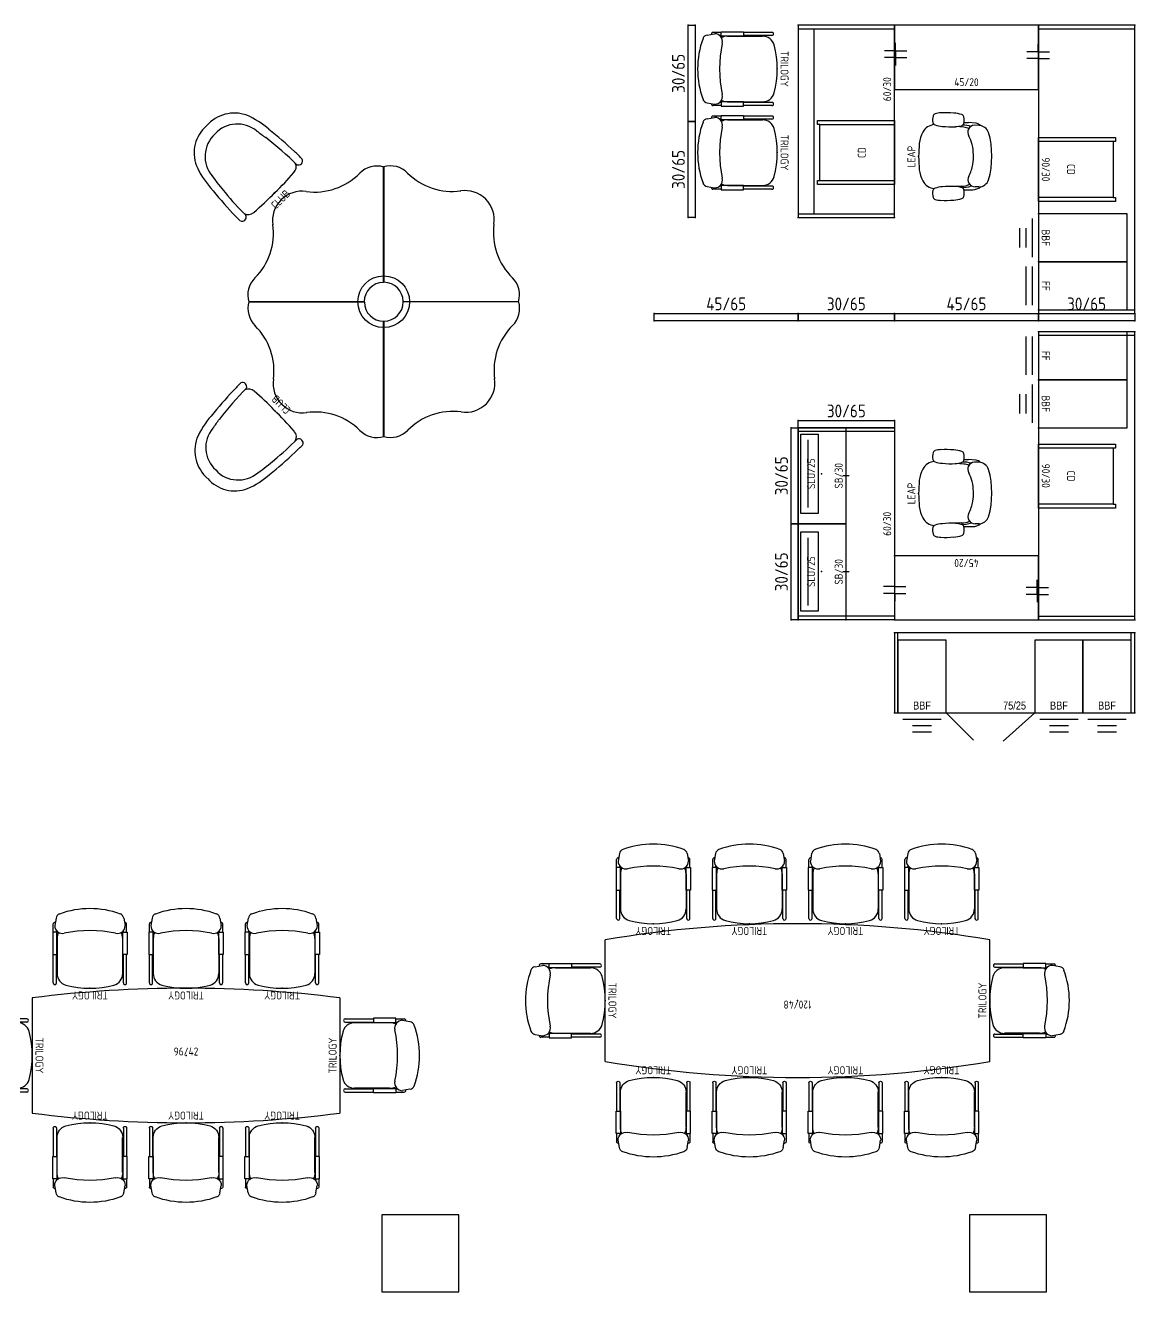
# Model space of a CAD drawing. Extents: x 13 to 2552, y -79 to 935.
# Drawn here: x 2205.9 to 2552.1, y 13.2 to 408.8 of the extents above; entities that cross this region are included whole.
import ezdxf
from ezdxf.enums import TextEntityAlignment as Align

# ---------------------------------------------------------------- set-up
doc = ezdxf.new("R2010")
doc.units = 0
doc.header["$LTSCALE"] = 0.375
doc.header["$MEASUREMENT"] = 0
doc.layers.get('0').update_dxf_attribs({"lineweight": 0})
for name, color, linetype in [('A-FURN', 1, 'Continuous'), ('A-FURN-P-FREE', 1, 'Continuous'), ('A-FURN-P-FREE-T', 7, 'Continuous'), ('A-FURN-P-LGHT', 1, 'Continuous'), ('A-FURN-P-LGHT-T', 7, 'Continuous'), ('A-FURN-P-PEDS', 1, 'Continuous'), ('A-FURN-P-PEDS-T', 7, 'Continuous'), ('A-FURN-P-PNLS-65', 3, 'Continuous'), ('A-FURN-P-PNLS-65-T', 3, 'Continuous'), ('A-FURN-P-SEAT', 1, 'Continuous'), ('A-FURN-P-SEAT-T', 7, 'Continuous'), ('A-FURN-P-STOR', 1, 'Continuous'), ('A-FURN-P-STOR-T', 7, 'Continuous'), ('A-FURN-P-TABL', 1, 'Continuous'), ('A-FURN-P-WKSF', 1, 'Continuous'), ('A-FURN-P-WKSF-BRK', 1, 'Continuous'), ('A-FURN-P-WKSF-BRK-T', 7, 'Continuous'), ('A-FURN-P-WKSF-T', 7, 'Continuous')]:
    doc.layers.add(name, color=color, linetype=linetype)
doc.styles.add('Notes', font='architxt.shx')
doc.styles.get("Standard").update_dxf_attribs({"font": 'ARIALN.TTF'})

# ---------------------------------------------------------------- blocks, each defined once
blk = doc.blocks.new('P_9283A')
at = {"layer": 'A-FURN-P-FREE'}
for p, q in [((0, 0), (0, -30)), ((90, 0), (0, 0)), ((1.125, -30), (1.125, 0)), ((88.875, -30), (88.875, 0)), ((90, -30), (90, 0)), ((0, -30), (90, -30))]:
    blk.add_line(p, q, dxfattribs=at)
for p in [(0, 0), (90, 0), (0, -30), (90, -30)]:
    blk.add_point(p, dxfattribs=at)
at = {"layer": 'A-FURN-P-FREE-T', "style": 'Notes', "flags": 1}
for tag in ['CAPPN', 'CAPMG', 'CAPMC', 'CAPQT', 'CAPDH', 'CAPGC']:
    blk.add_attdef(tag, (0, 0), '', height=0.001, dxfattribs=at)
at = {"layer": 'A-FURN-P-FREE-T', "style": 'Notes'}
blk.add_attdef('CAPTG', text='', height=2.5, dxfattribs=at).set_placement((45, -29), align=Align.CENTER)
blk = doc.blocks.new('P_99004BEWP')
at = {"layer": 'A-FURN-P-WKSF'}
for p, q in [((45, 0), (0, 0)), ((0, 0), (0, -20)), ((45, -20), (45, 0)), ((0, -20), (45, -20))]:
    blk.add_line(p, q, dxfattribs=at)
for p in [(0, 0), (45, 0), (0, -20), (45, -20)]:
    blk.add_point(p, dxfattribs=at)
at = {"layer": 'A-FURN-P-WKSF-T', "style": 'Notes', "flags": 1}
for tag in ['CAPPN', 'CAPMG', 'CAPMC', 'CAPQT', 'CAPDH', 'CAPGC']:
    blk.add_attdef(tag, (0, 0), '', height=0.001, dxfattribs=at)
at = {"layer": 'A-FURN-P-WKSF-T', "style": 'Notes'}
blk.add_attdef('CAPTG', text='', height=2.5, dxfattribs=at).set_placement((22.5, -19), align=Align.CENTER)
blk = doc.blocks.new('P_99365')
at = {"layer": 'A-FURN-P-WKSF-BRK'}
for p, q in [((0, 0), (-3.5, 0)), ((0, 0), (0, 2.4375)), ((0, 0), (0, -4.5625)), ((0, 0), (3.5, 0)), ((0, -2.125), (-3.5, -2.125)), ((0, -2.125), (3.5, -2.125))]:
    blk.add_line(p, q, dxfattribs=at)
blk.add_point((0, 0), dxfattribs=at)
at = {"layer": 'A-FURN-P-WKSF-BRK-T', "style": 'Notes', "flags": 1}
for tag, p in [('CAPPN', (0, 0)), ('CAPMG', (0, 0)), ('CAPMC', (0, 0)), ('CAPQT', (0, 0)), ('CAPDH', (0, 0)), ('CAPGC', (0, 0)), ('CAPTG', (8, -1.25))]:
    blk.add_attdef(tag, p, '', height=0.001, dxfattribs=at)
blk = doc.blocks.new('P_9U947')
at = {"layer": 'A-FURN-P-PEDS'}
for p, q in [((0, 27.625), (0, 0)), ((15, 27.625), (0, 27.625)), ((15, 0), (15, 27.625)), ((0, 0), (15, 0)), ((1.5, -2), (13.5, -2)), ((1.5, -4), (13.5, -4))]:
    blk.add_line(p, q, dxfattribs=at)
for p in [(0, 0), (15, 0)]:
    blk.add_point(p, dxfattribs=at)
at = {"layer": 'A-FURN-P-PEDS-T', "style": 'Notes', "flags": 1}
for tag in ['CAPPN', 'CAPMG', 'CAPMC', 'CAPQT', 'CAPDH', 'CAPGC']:
    blk.add_attdef(tag, (0, 0), '', height=0.001, dxfattribs=at)
at = {"layer": 'A-FURN-P-PEDS-T', "style": 'Notes'}
blk.add_attdef('CAPTG', text='', height=2.5, dxfattribs=at).set_placement((7.5, 1), align=Align.CENTER)
blk = doc.blocks.new('P_9U948')
at = {"layer": 'A-FURN-P-PEDS'}
for p, q in [((0, 27.625), (0, 0)), ((15, 27.625), (0, 27.625)), ((15, 0), (15, 27.625)), ((0, 0), (15, 0)), ((1.5, -2), (13.5, -2)), ((4.5, -4), (10.5, -4)), ((4.5, -6), (10.5, -6))]:
    blk.add_line(p, q, dxfattribs=at)
for p in [(0, 0), (15, 0)]:
    blk.add_point(p, dxfattribs=at)
at = {"layer": 'A-FURN-P-PEDS-T', "style": 'Notes', "flags": 1}
for tag in ['CAPPN', 'CAPMG', 'CAPMC', 'CAPQT', 'CAPDH', 'CAPGC']:
    blk.add_attdef(tag, (0, 0), '', height=0.001, dxfattribs=at)
at = {"layer": 'A-FURN-P-PEDS-T', "style": 'Notes'}
blk.add_attdef('CAPTG', text='', height=2.5, dxfattribs=at).set_placement((7.5, 1), align=Align.CENTER)
blk = doc.blocks.new('P_99409')
at = {"layer": 'A-FURN-P-PEDS'}
for p, q in [((-10, 24), (-8.75, 24)), ((-10, 0), (-10, 24)), ((-8.75, 24), (-8.75, 23.25)), ((8.75, 24), (10, 24)), ((8.75, 23.25), (8.75, 24)), ((10, 24), (10, 0)), ((-8.75, 23.25), (8.75, 23.25)), ((-8.75, 23.25), (-8.75, 0)), ((8.75, 23.25), (8.75, 0)), ((10, 0), (-10, 0))]:
    blk.add_line(p, q, dxfattribs=at)
blk.add_point((0, 0), dxfattribs=at)
at = {"layer": 'A-FURN-P-PEDS-T', "style": 'Notes'}
blk.add_attdef('CAPTG', text='', height=2.5, dxfattribs=at).set_placement((0, 1), align=Align.CENTER)
at = {"layer": 'A-FURN-P-PEDS-T', "style": 'Notes', "flags": 1}
for tag in ['CAPPN', 'CAPMG', 'CAPMC', 'CAPQT', 'CAPDH', 'CAPGC']:
    blk.add_attdef(tag, (0, 0), '', height=0.001, dxfattribs=at)
blk = doc.blocks.new('P_9BBL3015')
at = {"layer": 'A-FURN-P-STOR'}
for p, q in [((0, 0), (30, 0)), ((0, -14.875), (0, 0)), ((30, 0), (30, -14.875)), ((30, -14.875), (0, -14.875)), ((15, -15.875), (15, -13.875))]:
    blk.add_line(p, q, dxfattribs=at)
for p in [(0, 0), (30, 0), (0, -14.875), (30, -14.875)]:
    blk.add_point(p, dxfattribs=at)
at = {"layer": 'A-FURN-P-STOR-T', "style": 'Notes', "flags": 1}
for tag in ['CAPPN', 'CAPMG', 'CAPMC', 'CAPQT', 'CAPDH', 'CAPGC']:
    blk.add_attdef(tag, (0, 0), '', height=0.001, dxfattribs=at)
at = {"layer": 'A-FURN-P-STOR-T', "style": 'Notes'}
blk.add_attdef('CAPTG', text='', height=2.5, dxfattribs=at).set_placement((15, -13.875), align=Align.CENTER)
blk = doc.blocks.new('P_LSB24KD')
at = {"layer": 'A-FURN-P-LGHT'}
for p, q in [((-12.375, 6.5), (12.375, 6.5)), ((-12.375, 1), (-12.375, 6.5)), ((-10.5625, 4.125), (10.5625, 4.125)), ((12.375, 6.5), (12.375, 1)), ((12.375, 1), (-12.375, 1))]:
    blk.add_line(p, q, dxfattribs=at)
blk.add_point((0, 0), dxfattribs=at)
at = {"layer": 'A-FURN-P-LGHT-T', "style": 'Notes'}
blk.add_attdef('CAPTG', text='', height=2.5, dxfattribs=at).set_placement((0, 2), align=Align.CENTER)
at = {"layer": 'A-FURN-P-LGHT-T', "style": 'Notes', "flags": 1}
for tag in ['CAPPN', 'CAPMG', 'CAPMC', 'CAPQT', 'CAPDH', 'CAPGC']:
    blk.add_attdef(tag, (0, 0), '', height=0.001, dxfattribs=at)
blk = doc.blocks.new('P_462LEAP9L')
at = {"layer": 'A-FURN-P-SEAT'}
for p, q in [((-9.21875, -13.4375), (-9.3125, -10.46875)), ((9.15625, -14.0625), (9.34375, -11.46875)), ((-10.34375, -14.09375), (-10.34375, -16.90625)), ((10.40625, -17.90625), (10.59375, -15.53125)), ((10.59375, -14.15625), (10.59375, -15.53125)), ((-9.5, -18.875), (-9.5, -17.59375)), ((9.75, -18.875), (9.78125, -17.40625))]:
    blk.add_line(p, q, dxfattribs=at)
for centre, radius, start, end in [((-5.40625, -5.3125), 4.60309, 118.7516633, 175.0895908), ((-3.25, -9.21875), 9.05777, 95.4173329, 118.7517589), ((0, -43.46875), 43.46307, 84.5825082, 95.4175583), ((3.25, -9.21875), 9.05777, 61.2482392, 84.5826721), ((5.40625, -5.3125), 4.60309, 4.9104113, 61.2483349), ((12.28125, -8.46875), 25.98489, 176.5712091, 185.4703308), ((-6.15625, -7.34375), 7.54303, 163.3426763, 176.5713183), ((-12.40625, -5.46875), 1, 110.3692454, 163.3426763), ((-11.5, -7.9375), 3.60212, 75.3858087, 110.3701811), ((-10.84375, -5.40625), 1, 16.2003396, 75.3858087), ((-22.1875, -8.6875), 12.82375, 5.8346362, 16.2003396), ((-37.0625, -10.21875), 27.76665, 357.4560651, 5.8346084), ((37.0625, -10.21875), 27.76665, 174.1653979, 182.5439499), ((22.1875, -8.6875), 12.82375, 163.7996569, 174.1653706), ((10.84375, -5.40625), 1, 104.6141963, 163.7996569), ((11.5, -7.9375), 3.60212, 69.6298239, 104.6141963), ((12.40625, -5.46875), 1, 16.657327, 69.6307528), ((6.15625, -7.34375), 7.54303, 3.428686, 16.657327), ((-12.28125, -8.46875), 25.98489, 354.5296569, 3.4287917), ((0.21875, -9.625), 13.88466, 185.4703582, 195.9393033), ((-24.4375, -9.9375), 15.1794, 347.0184705, 354.2156321), ((24.4375, -9.9375), 15.1794, 185.7843693, 192.9815172), ((-0.21875, -9.625), 13.88466, 344.0606981, 354.5296569), ((-12.15625, -13.15625), 1, 195.9393033, 254.01744), ((-11.46875, -10.6875), 3.57363, 254.017358, 289.1726422), ((-10.625, -13.125), 1, 289.1721504, 347.0184978), ((-3.03125, -14), 6.60861, 172.5780073, 202.0103716), ((-7.25, -17.625), 2.22994, 60.3226871, 179.2373461), ((-4.40625, -13.59375), 4.81682, 178.0385113, 208.2729037), ((1.03125, -0.625), 16.70801, 244.4709665, 257.9539785), ((-1.65625, 1.15625), 18.68013, 286.7419965, 295.6038117), ((7.5625, -17.5625), 2.21245, 4.2927833, 121.4660078), ((3.84375, -13.5625), 5.35026, 336.3257547, 354.3563886), ((2.96875, -14.09375), 6.84958, 340.4181036, 3.2144834), ((10.625, -13.125), 1, 192.9815172, 250.8278509), ((11.46875, -10.6875), 3.57363, 250.8273592, 285.9826433), ((12.15625, -13.15625), 1, 285.9825341, 344.0606981), ((-6.71875, -16.9375), 3.62425, 179.6151648, 221.2134348), ((-6, -18.53125), 3.53954, 185.252038, 248.419936), ((0, 1.0625), 18.17117, 262.2666146, 281.8116927), ((6.28125, -18.59375), 3.47662, 290.9403225, 355.3876652), ((7.84375, -17.46875), 2.60135, 315.2492116, 350.2383037), ((0.125, 5.125), 27.96808, 254.6320751, 285.3679263)]:
    blk.add_arc(centre, radius, start, end, dxfattribs=at)
blk.add_point((0, 0), dxfattribs=at)
at = {"layer": 'A-FURN-P-SEAT-T', "style": 'Notes'}
blk.add_attdef('CAPTG', text='', height=2.5, dxfattribs=at).set_placement((0, 1), align=Align.CENTER)
at = {"layer": 'A-FURN-P-SEAT-T', "style": 'Notes', "flags": 1}
for tag in ['CAPPN', 'CAPMG', 'CAPMC', 'CAPQT', 'CAPDH', 'CAPGC']:
    blk.add_attdef(tag, (0, 0), '', height=0.001, dxfattribs=at)
blk = doc.blocks.new('P_98213')
at = {"layer": 'A-FURN-P-PNLS-65'}
for p, q in [((0, 0), (0, 2.25)), ((0, 2.25), (30, 2.25)), ((30, 0), (0, 0)), ((30, 2.25), (30, 0))]:
    blk.add_line(p, q, dxfattribs=at)
for p in [(0, 2.25), (0, 0), (30, 2.25), (30, 0)]:
    blk.add_point(p, dxfattribs=at)
at = {"layer": 'A-FURN-P-PNLS-65-T', "style": 'Notes'}
blk.add_attdef('CAPTG', text='', height=4, dxfattribs=at).set_placement((15, 3.25), align=Align.CENTER)
at = {"layer": 'A-FURN-P-PNLS-65-T', "style": 'Notes', "flags": 1}
for tag in ['CAPPN', 'CAPMG', 'CAPMC', 'CAPQT', 'CAPDH', 'CAPGC']:
    blk.add_attdef(tag, (0, 0), '', height=0.001, dxfattribs=at)
blk = doc.blocks.new('P_9259A')
at = {"layer": 'A-FURN-P-FREE'}
for p, q in [((0, 0), (60, 0)), ((0, -30), (0, 0)), ((1.125, -30), (1.125, 0)), ((58.875, -30), (58.875, 0)), ((60, 0), (60, -30)), ((60, -30), (0, -30))]:
    blk.add_line(p, q, dxfattribs=at)
for p in [(0, 0), (60, 0), (0, -30), (60, -30)]:
    blk.add_point(p, dxfattribs=at)
at = {"layer": 'A-FURN-P-FREE-T', "style": 'Notes', "flags": 1}
for tag in ['CAPPN', 'CAPMG', 'CAPMC', 'CAPQT', 'CAPDH', 'CAPGC']:
    blk.add_attdef(tag, (0, 0), '', height=0.001, dxfattribs=at)
at = {"layer": 'A-FURN-P-FREE-T', "style": 'Notes'}
blk.add_attdef('CAPTG', text='', height=2.5, dxfattribs=at).set_placement((30, -29), align=Align.CENTER)
blk = doc.blocks.new('P_851204838')
at = {"layer": 'A-FURN-P-FREE'}
for p, q in [((-60, 19), (-60, -19)), ((60, 19), (60, -19))]:
    blk.add_line(p, q, dxfattribs=at)
for centre, start, end in [((0, -338.5), 80.4727, 99.5273), ((0, 338.5), 260.4727, 279.5273)]:
    blk.add_arc(centre, 362.5, start, end, dxfattribs=at)
blk.add_point((0, 0), dxfattribs=at)
at = {"layer": 'A-FURN-P-FREE-T', "style": 'Notes'}
blk.add_attdef('CAPTG', text='', height=2.5, dxfattribs=at).set_placement((0, 0), align=Align.CENTER)
at = {"layer": 'A-FURN-P-FREE-T', "style": 'Notes', "flags": 1}
for tag in ['CAPPN', 'CAPMG', 'CAPMC', 'CAPQT', 'CAPDH', 'CAPGC']:
    blk.add_attdef(tag, (0, 0), '', height=0.001, dxfattribs=at)
blk = doc.blocks.new('P_421482N')
at = {"layer": 'A-FURN-P-SEAT'}
for p, q in [((-11.4375, -1.65625), (-11.4375, -10.5)), ((-10.4375, -1.65625), (-10.4375, -10.5)), ((10.4375, -1.65625), (10.4375, -10.5)), ((11.4375, -1.65625), (11.4375, -10.5)), ((-10.21875, -15.5625), (-10.21875, -4.625)), ((10.21875, -15.5625), (10.21875, -4.625)), ((-11.625, -17.53125), (-11.625, -10.5)), ((-11.625, -10.5), (-10.28125, -10.5)), ((-10.28125, -10.5), (-10.28125, -17.53125)), ((10.28125, -10.5), (10.28125, -17.53125)), ((11.625, -10.5), (10.28125, -10.5)), ((11.625, -17.53125), (11.625, -10.5)), ((-10.28125, -17.53125), (-11.625, -17.53125)), ((-11.4375, -17.53125), (-11.4375, -20.09375)), ((-10.5625, -21.90625), (-10.96875, -19.5625)), ((-10.4375, -17.53125), (-10.4375, -17.9375)), ((-10.28125, -16.5625), (-10.125, -16.53125)), ((10.28125, -16.5625), (10.125, -16.53125)), ((10.28125, -17.53125), (11.625, -17.53125)), ((10.4375, -17.53125), (10.4375, -17.9375)), ((10.5625, -21.90625), (10.96875, -19.5625)), ((11.4375, -17.53125), (11.4375, -20.09375))]:
    blk.add_line(p, q, dxfattribs=at)
for centre, radius, start, end in [((0, -28.625), 28.625, 74.8107136, 105.1841277), ((-10.9375, -1.65625), 0.49829, 359.9927973, 180.0071904), ((-6.53125, -4.5625), 3.69809, 105.184319, 180.7989049), ((6.53125, -4.5625), 3.69809, 359.2010965, 74.8156792), ((10.9375, -1.65625), 0.49829, 359.9927973, 180.0071904), ((-5.875, -15.5625), 4.34913, 179.9996225, 206.0027811), ((5.875, -15.5625), 4.34913, 333.9972066, 0.0003806), ((-8.53125, -19.5625), 2.45623, 77.8075821, 179.932673), ((0, 19.84375), 37.875, 257.8075939, 282.1924074), ((8.53125, -19.5625), 2.45623, 0.0673306, 102.1924161), ((-10.9375, -20.09375), 0.5, 180.000005, 282.3639818), ((-8.96875, -21.71875), 1.58783, 187.7462728, 249.9294352), ((0, 2.875), 27.75, 249.9202007, 290.0704842), ((8.96875, -21.71875), 1.58783, 290.0705662, 352.2537286), ((10.9375, -20.09375), 0.5, 257.6360196, 0)]:
    blk.add_arc(centre, radius, start, end, dxfattribs=at)
blk.add_point((0, 0), dxfattribs=at)
at = {"layer": 'A-FURN-P-SEAT-T', "style": 'Notes'}
blk.add_attdef('CAPTG', text='', height=2.5, dxfattribs=at).set_placement((0, 1), align=Align.CENTER)
at = {"layer": 'A-FURN-P-SEAT-T', "style": 'Notes', "flags": 1}
for tag in ['CAPPN', 'CAPMG', 'CAPMC', 'CAPQT', 'CAPDH', 'CAPGC']:
    blk.add_attdef(tag, (0, 0), '', height=0.001, dxfattribs=at)
blk = doc.blocks.new('P_9259AR')
at = {"layer": 'A-FURN-P-FREE'}
for p, q in [((60, 0), (0, 0)), ((0, 0), (0, -30)), ((1.125, 0), (1.125, -30)), ((58.875, 0), (58.875, -30)), ((60, -30), (60, 0)), ((1.125, -5), (58.875, -5)), ((0, -30), (60, -30))]:
    blk.add_line(p, q, dxfattribs=at)
for p in [(0, 0), (60, 0), (0, -30), (60, -30)]:
    blk.add_point(p, dxfattribs=at)
at = {"layer": 'A-FURN-P-FREE-T', "style": 'Notes', "flags": 1}
for tag in ['CAPPN', 'CAPMG', 'CAPMC', 'CAPQT', 'CAPDH', 'CAPGC']:
    blk.add_attdef(tag, (0, 0), '', height=0.001, dxfattribs=at)
at = {"layer": 'A-FURN-P-FREE-T', "style": 'Notes'}
blk.add_attdef('CAPTG', text='', height=2.5, dxfattribs=at).set_placement((30, -29), align=Align.CENTER)
blk = doc.blocks.new('P_9U224')
at = {"layer": 'A-FURN-P-PEDS'}
for p, q in [((0, 22.625), (0, 0)), ((15, 22.625), (0, 22.625)), ((15, 0), (15, 22.625)), ((0, 0), (15, 0)), ((1.5, -2), (13.5, -2)), ((4.5, -4), (10.5, -4)), ((4.5, -6), (10.5, -6))]:
    blk.add_line(p, q, dxfattribs=at)
for p in [(0, 0), (15, 0)]:
    blk.add_point(p, dxfattribs=at)
at = {"layer": 'A-FURN-P-PEDS-T', "flags": 1}
for tag in ['CAPPN', 'CAPMG', 'CAPMC', 'CAPQT', 'CAPDH', 'CAPGC']:
    blk.add_attdef(tag, (0, 0), '', height=0.001, dxfattribs=at)
at = {"layer": 'A-FURN-P-PEDS-T'}
blk.add_attdef('CAPTG', text='', height=2.5, dxfattribs=at).set_placement((7.5, 1), align=Align.CENTER)
blk = doc.blocks.new('P_98215')
at = {"layer": 'A-FURN-P-PNLS-65'}
for p, q in [((0, 0), (0, 2.25)), ((0, 2.25), (45, 2.25)), ((45, 0), (0, 0)), ((45, 2.25), (45, 0))]:
    blk.add_line(p, q, dxfattribs=at)
for p in [(0, 2.25), (0, 0), (45, 2.25), (45, 0)]:
    blk.add_point(p, dxfattribs=at)
at = {"layer": 'A-FURN-P-PNLS-65-T', "style": 'Notes'}
blk.add_attdef('CAPTG', text='', height=4, dxfattribs=at).set_placement((22.5, 3.25), align=Align.CENTER)
at = {"layer": 'A-FURN-P-PNLS-65-T', "style": 'Notes', "flags": 1}
for tag in ['CAPPN', 'CAPMG', 'CAPMC', 'CAPQT', 'CAPDH', 'CAPGC']:
    blk.add_attdef(tag, (0, 0), '', height=0.001, dxfattribs=at)
blk = doc.blocks.new('P_85964236')
at = {"layer": 'A-FURN-P-FREE'}
for p, q in [((-48, 18), (-48, -18)), ((48, 18), (48, -18))]:
    blk.add_line(p, q, dxfattribs=at)
for centre, start, end in [((0, -364.5), 82.8473, 97.1527), ((0, 364.5), 262.8473, 277.1527)]:
    blk.add_arc(centre, 385.5, start, end, dxfattribs=at)
blk.add_point((0, 0), dxfattribs=at)
at = {"layer": 'A-FURN-P-FREE-T', "style": 'Notes'}
blk.add_attdef('CAPTG', text='', height=2.5, dxfattribs=at).set_placement((0, 0), align=Align.CENTER)
at = {"layer": 'A-FURN-P-FREE-T', "style": 'Notes', "flags": 1}
for tag in ['CAPPN', 'CAPMG', 'CAPMC', 'CAPQT', 'CAPDH', 'CAPGC']:
    blk.add_attdef(tag, (0, 0), '', height=0.001, dxfattribs=at)
blk = doc.blocks.new('P_9243A')
at = {"layer": 'A-FURN-P-FREE'}
for p, q in [((0, 0), (0, -25)), ((75, 0), (0, 0)), ((1.125, -25), (1.125, 0)), ((73.875, -25), (73.875, 0)), ((75, -25), (75, 0)), ((0, -25), (75, -25))]:
    blk.add_line(p, q, dxfattribs=at)
for p in [(0, 0), (75, 0), (0, -25), (75, -25)]:
    blk.add_point(p, dxfattribs=at)
at = {"layer": 'A-FURN-P-FREE-T', "flags": 1}
for tag in ['CAPPN', 'CAPMG', 'CAPMC', 'CAPQT', 'CAPDH', 'CAPGC']:
    blk.add_attdef(tag, (0, 0), '', height=0.001, dxfattribs=at)
at = {"layer": 'A-FURN-P-FREE-T'}
blk.add_attdef('CAPTG', text='', height=2.5, dxfattribs=at).set_placement((37.5, -24), align=Align.CENTER)
blk = doc.blocks.new('P_287')
at = {"layer": 'A-FURN-P-SEAT'}
for centre, radius, start, end in [((-1, 18.71875), 11.11344, 85.4649277, 155.9567829), ((0.8125, 18.4375), 11.39312, 25.2652898, 94.6093693), ((-0.53125, 16.71875), 9.43549, 86.9839344, 175.6685996), ((0.5, 16.78125), 9.36398, 4.759622, 93.1944751), ((15.125, 13.3125), 28.09319, 159.2507919, 176.0059563), ((-15.125, 13.3125), 28.09319, 3.9940504, 20.749208), ((65.875, 4.5625), 76.91075, 170.3494395, 175.2179027), ((93.75, 29.21875), 84.71912, 187.9221638, 190.2611894), ((106.75, 1.625), 120.40718, 173.4935668, 178.4951504), ((-89.96875, 1), 101.19855, 0.1618336, 7.4464285), ((-106.75, 1.625), 120.40718, 1.5048486, 6.5064288), ((72.78125, 2.375), 83.97414, 174.1134884, 180.6747321), ((54.4375, 2.375), 68.11084, 177.9712886, 180.8550901), ((-54.4375, 2.375), 68.11084, 359.1448977, 2.0287081), ((-12.4375, 1.875), 1.33321, 203.1176955, 338.2423331), ((-8.75, 2.8125), 2.51813, 194.1988072, 268.2633841), ((-1.03125, 111.34375), 111.34235, 265.9846418, 270.6684576), ((2.71875, 64.03125), 64.05908, 267.8000241, 275.4956529), ((8.84375, 2.71875), 2.47101, 270.194825, 343.5210858), ((12.4375, 1.875), 1.33497, 205.1000896, 336.8319264)]:
    blk.add_arc(centre, radius, start, end, dxfattribs=at)
blk.add_point((0, 0), dxfattribs=at)
at = {"layer": 'A-FURN-P-SEAT-T', "style": 'Notes', "flags": 1}
for tag in ['CAPPN', 'CAPMG', 'CAPMC', 'CAPQT', 'CAPDH', 'CAPGC']:
    blk.add_attdef(tag, (0, 0), '', height=0.001, dxfattribs=at)
at = {"layer": 'A-FURN-P-SEAT-T', "style": 'Notes'}
blk.add_attdef('CAPTG', text='', height=2.5, dxfattribs=at).set_placement((0, -4), align=Align.CENTER)
blk = doc.blocks.new('AT-A')
at = {"layer": 'A-FURN'}
for p, q in [((-0.08, 6.04), (-0.08, 42.04)), ((-42.08, 0.04), (-6.08, 0.04))]:
    blk.add_line(p, q, dxfattribs=at)
for centre, radius, start, end in [((-21.61, 54.12), 19.87, 262.5819, 315.3352), ((-2.15, 34.88), 7.5, 73.3449, 135.3352), ((-25.54, 25.34), 9.18, 81.4676, 188.4937), ((-54.11, 21.36), 19.68, 314.9818, 7.9897), ((-34.93, 2.1), 7.5, 134.6648, 196.6551), ((-0.08, 0.04), 6, 90, 180)]:
    blk.add_arc(centre, radius, start, end, dxfattribs=at)

msp = doc.modelspace()

# ---------------------------------------------------------------- linework, layer by layer
at = {"layer": 'A-FURN'}
msp.add_circle((2317.75, 322.42), 8.07, dxfattribs=at)
at = {"layer": 'A-FURN-P-PEDS'}
for p, q in [((2493.27, 194.06), (2501.8, 185.48)), ((2521.02, 194.06), (2511.06, 185.21))]:
    msp.add_line(p, q, dxfattribs=at)
at = {"layer": 'A-FURN-P-TABL'}
for points in [[(2317.15, 13.25), (2341.15, 13.25), (2341.15, 37.25), (2317.15, 37.25)], [(2500.62, 13.25), (2524.62, 13.25), (2524.62, 37.25), (2500.62, 37.25)]]:
    msp.add_lwpolyline(points, close=True, dxfattribs=at)

# ---------------------------------------------------------------- block references
for name, p, rotation, values in [('P_287', (2283.61, 356.35), 44.99999999999992, {'CAPTG': 'CLUB'}), ('P_287', (2283.78, 288.39), 134.9999999999999, {'CAPTG': 'CLUB'}), ('P_851204838', (2446.89, 104.16), 180, {'CAPTG': '120/48'}), ('P_421482N', (2386.89, 104.16), 270, {'CAPTG': 'TRILOGY'}), ('P_421482N', (2506.89, 104.16), 90, {'CAPTG': 'TRILOGY'}), ('P_421482N', (2208.04, 87.02), 270, {'CAPTG': 'TRILOGY'}), ('P_421482N', (2304.04, 87.01), 90, {'CAPTG': 'TRILOGY'})]:
    msp.add_blockref(name, p, dxfattribs=dict(rotation=rotation)).add_auto_attribs(values)
msp.add_blockref('AT-A', (2317.75, 322.42))
for rotation in [270, 89.99999999999993, 180]:
    msp.add_blockref('AT-A', (2317.75, 322.42), dxfattribs=dict(rotation=rotation))
msp.add_blockref('P_9243A', (2477.15, 219.06)).add_auto_attribs({'CAPTG': '75/25'})
at = {"layer": 'A-FURN'}
for name, p, rotation, values in [('P_98213', (2414.98, 378.75), 90, {'CAPTG': '30/65'}), ('P_9283A', (2552.15, 408.75), 270, {'CAPTG': '90/30'}), ('P_421482N', (2440.6, 395.12), 270, {'CAPTG': 'TRILOGY'}), ('P_421482N', (2440.6, 368.99), 270, {'CAPTG': 'TRILOGY'}), ('P_462LEAP9L', (2484.72, 367.76), 90, {'CAPTG': 'LEAP'}), ('P_98213', (2414.98, 348.75), 90, {'CAPTG': '30/65'}), ('P_9U948', (2522.15, 349.88), 270, {'CAPTG': 'BBF'}), ('P_9U947', (2522.15, 334.88), 270, {'CAPTG': 'FF'}), ('P_9U947', (2522.15, 313.06), 270, {'CAPTG': 'FF'}), ('P_9283A', (2552.15, 313.06), 270, {'CAPTG': '90/30'}), ('P_9U948', (2522.15, 298.06), 270, {'CAPTG': 'BBF'}), ('P_98213', (2447.15, 253.06), 90, {'CAPTG': '30/65'}), ('P_9BBL3015', (2447.15, 253.06), 90, {'CAPTG': 'SB/30'}), ('P_9259A', (2447.15, 223.06), 90, {'CAPTG': '60/30'}), ('P_LSB24KD', (2454.4, 268.71), 90, {'CAPTG': 'SLU/25'}), ('P_462LEAP9L', (2484.72, 262.54), 90, {'CAPTG': 'LEAP'}), ('P_98213', (2447.15, 223.06), 90, {'CAPTG': '30/65'}), ('P_9BBL3015', (2447.15, 223.06), 90, {'CAPTG': 'SB/30'}), ('P_LSB24KD', (2454.4, 238.14), 90, {'CAPTG': 'SLU/25'}), ('P_99004BEWP', (2522.15, 223.06), 180, {'CAPTG': '45/20'}), ('P_421482N', (2401.89, 128.16), 180, {'CAPTG': 'TRILOGY'}), ('P_421482N', (2431.89, 128.16), 180, {'CAPTG': 'TRILOGY'}), ('P_421482N', (2461.89, 128.16), 180, {'CAPTG': 'TRILOGY'}), ('P_421482N', (2491.89, 128.16), 180, {'CAPTG': 'TRILOGY'}), ('P_421482N', (2226.04, 108.01), 180, {'CAPTG': 'TRILOGY'}), ('P_421482N', (2256.04, 108.01), 180, {'CAPTG': 'TRILOGY'}), ('P_421482N', (2286.04, 108.01), 180, {'CAPTG': 'TRILOGY'})]:
    msp.add_blockref(name, p, dxfattribs=dict(at, rotation=rotation)).add_auto_attribs(values)
ref = msp.add_blockref('P_9259AR', (2447.15, 348.75), dxfattribs=dict(at, rotation=90))
ref.add_attrib('CAPTG', '60/30', dxfattribs={"layer": 'A-FURN-P-FREE-T', "height": 2.5, "rotation": 90, "style": 'Notes'}).set_placement((2476.15, 388.8), align=Align.CENTER)
for name, p, values in [('P_99004BEWP', (2477.15, 408.75), {'CAPTG': '45/20'}), ('P_98215', (2402.15, 316.5), {'CAPTG': '45/65'}), ('P_98213', (2447.15, 316.5), {'CAPTG': '30/65'}), ('P_98215', (2477.15, 316.5), {'CAPTG': '45/65'}), ('P_98213', (2522.15, 316.5), {'CAPTG': '30/65'}), ('P_98213', (2447.15, 283.06), {'CAPTG': '30/65'}), ('P_9U224', (2478.27, 194.06), {'CAPTG': 'BBF'}), ('P_9U224', (2521.02, 194.06), {'CAPTG': 'BBF'}), ('P_9U224', (2536.02, 194.06), {'CAPTG': 'BBF'}), ('P_85964236', (2256.04, 87.01), {'CAPTG': '96/42'})]:
    msp.add_blockref(name, p, dxfattribs=at).add_auto_attribs(values)
for p in [(2477.54, 400.81), (2522.03, 400.47)]:
    msp.add_blockref('P_99365', p, dxfattribs=at)
ref = msp.add_blockref('P_99409', (2477.15, 368.99), dxfattribs=dict(at, rotation=90))
ref.add_attrib('CAPTG', 'CD', dxfattribs={"layer": 'A-FURN-P-PEDS-T', "height": 2.5, "rotation": 90, "style": 'Notes'}).set_placement((2468.23, 368.99), align=Align.CENTER)
ref = msp.add_blockref('P_99409', (2522.15, 363.75), dxfattribs=dict(at, rotation=270))
ref.add_attrib('CAPTG', 'CD', dxfattribs={"layer": 'A-FURN-P-PEDS-T', "height": 2.5, "rotation": 270, "style": 'Notes'}).set_placement((2531.06, 363.75), align=Align.CENTER)
ref = msp.add_blockref('P_99409', (2522.15, 267.99), dxfattribs=dict(at, rotation=270))
ref.add_attrib('CAPTG', 'CD', dxfattribs={"layer": 'A-FURN-P-PEDS-T', "height": 2.5, "rotation": 270, "style": 'Notes'}).set_placement((2531.06, 267.99), align=Align.CENTER)
at = {"layer": 'A-FURN', "rotation": 180}
for p in [(2477.26, 231.34), (2521.75, 231.01)]:
    msp.add_blockref('P_99365', p, dxfattribs=at)
at = {"layer": 'A-FURN'}
ref = msp.add_blockref('P_421482N', (2401.89, 80.16), dxfattribs=dict(at, xscale=-1))
ref.add_attrib('CAPTG', 'TRILOGY', dxfattribs={"layer": 'A-FURN-P-SEAT-T', "height": 2.5, "rotation": 180, "style": 'Notes'}).set_placement((2401.89, 83.66), align=Align.CENTER)
ref = msp.add_blockref('P_421482N', (2431.89, 80.16), dxfattribs=dict(at, xscale=-1))
ref.add_attrib('CAPTG', 'TRILOGY', dxfattribs={"layer": 'A-FURN-P-SEAT-T', "height": 2.5, "rotation": 180, "style": 'Notes'}).set_placement((2431.89, 83.66), align=Align.CENTER)
ref = msp.add_blockref('P_421482N', (2461.89, 80.16), dxfattribs=dict(at, xscale=-1))
ref.add_attrib('CAPTG', 'TRILOGY', dxfattribs={"layer": 'A-FURN-P-SEAT-T', "height": 2.5, "rotation": 180, "style": 'Notes'}).set_placement((2461.89, 83.66), align=Align.CENTER)
ref = msp.add_blockref('P_421482N', (2491.89, 80.16), dxfattribs=dict(at, xscale=-1))
ref.add_attrib('CAPTG', 'TRILOGY', dxfattribs={"layer": 'A-FURN-P-SEAT-T', "height": 2.5, "rotation": 180, "style": 'Notes'}).set_placement((2491.89, 83.66), align=Align.CENTER)
ref = msp.add_blockref('P_421482N', (2226.04, 66.01), dxfattribs=dict(at, xscale=-1))
ref.add_attrib('CAPTG', 'TRILOGY', dxfattribs={"layer": 'A-FURN-P-SEAT-T', "height": 2.5, "rotation": 180, "style": 'Notes'}).set_placement((2226.04, 69.51), align=Align.CENTER)
ref = msp.add_blockref('P_421482N', (2256.04, 66.01), dxfattribs=dict(at, xscale=-1))
ref.add_attrib('CAPTG', 'TRILOGY', dxfattribs={"layer": 'A-FURN-P-SEAT-T', "height": 2.5, "rotation": 180, "style": 'Notes'}).set_placement((2256.04, 69.51), align=Align.CENTER)
ref = msp.add_blockref('P_421482N', (2286.04, 66.01), dxfattribs=dict(at, xscale=-1))
ref.add_attrib('CAPTG', 'TRILOGY', dxfattribs={"layer": 'A-FURN-P-SEAT-T', "height": 2.5, "rotation": 180, "style": 'Notes'}).set_placement((2286.04, 69.51), align=Align.CENTER)

doc.saveas('drawing.dxf')
